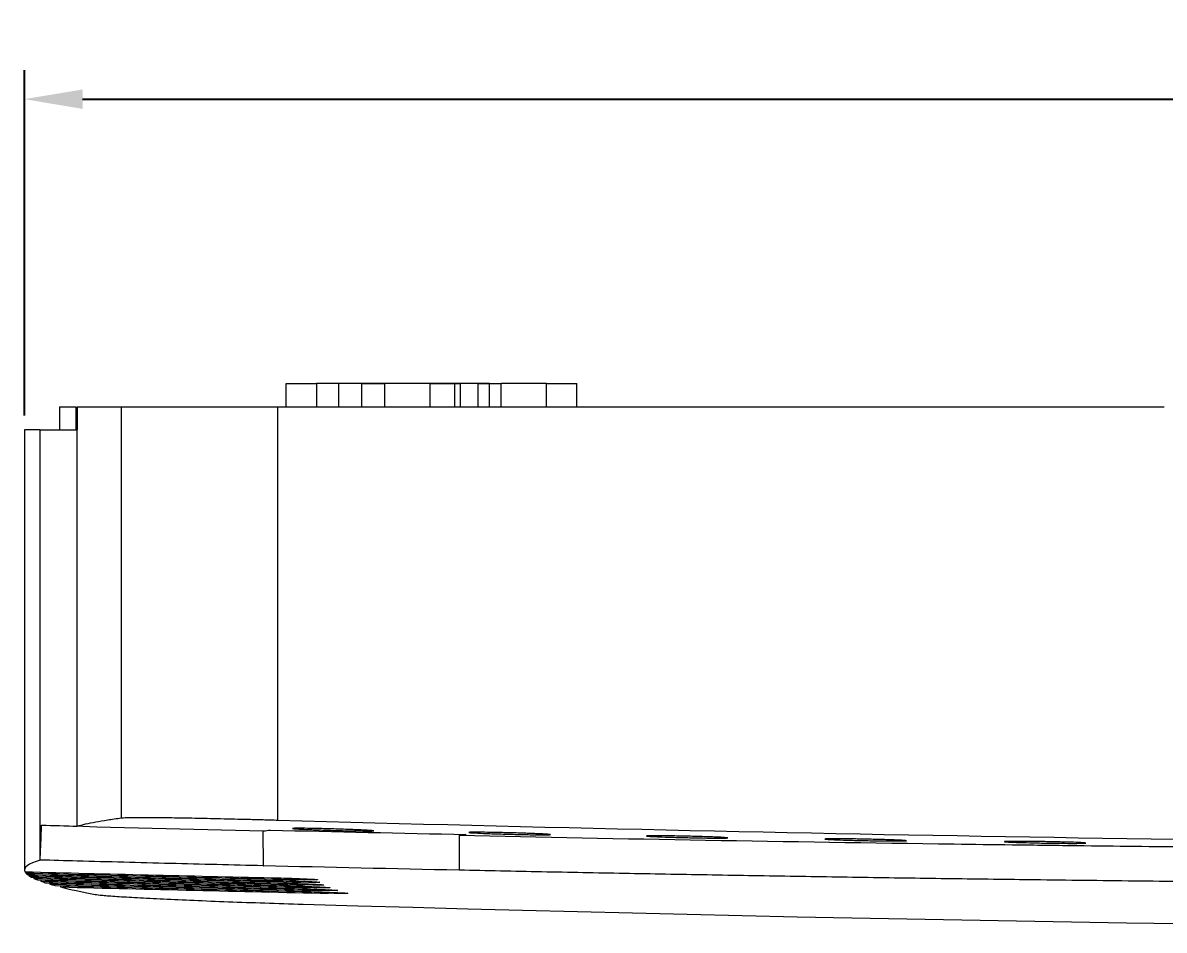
# Model space of a CAD drawing. Header units: inches. Extents: x 2104 to 4068, y 410 to 1569.
# Drawn here: x 2160.58 to 2209.65, y 559.06 to 598.06 of the extents above; entities that cross this region are included whole.
import ezdxf

# ---------------------------------------------------------------- set-up
doc = ezdxf.new("R2010")
doc.units = ezdxf.units.IN
doc.styles.add('SLDTEXTSTYLE2', font='TXT', dxfattribs={"width": 0.6, "bigfont": 'bigfont'})
doc.dimstyles.new('5', dxfattribs={"dimtxt": 5, "dimasz": 2.5, "dimexe": 1.25, "dimexo": 0.625, "dimtad": 0, "dimzin": 12, "dimtxsty": 'SLDTEXTSTYLE2', "dimcen": 2.5, "dimclrd": 3, "dimclre": 3, "dimclrt": 256, "dimadec": 0, "dimazin": 0, "dimtfac": 1, "dimtmove": 0, "dimatfit": 3, "dimfxl": 1, "dimarcsym": 0})

# ---------------------------------------------------------------- blocks, each defined once
blk = doc.blocks.new('*D64')
at = {"color": 3, "lineweight": -2}
for p, q in [((2160.652, 581.187), (2160.652, 596.032)), ((2335.652, 581.187), (2335.652, 596.032)), ((2163.152, 594.782), (2244.027, 594.782)), ((2333.152, 594.782), (2252.277, 594.782))]:
    blk.add_line(p, q, dxfattribs=at)
at = {"color": 3}
for points in [[(2163.152, 595.198), (2163.152, 594.365), (2160.652, 594.782)], [(2333.152, 595.198), (2333.152, 594.365), (2335.652, 594.782)]]:
    blk.add_solid(points, dxfattribs=at)
at = {"layer": 'Defpoints', "color": 0}
for p in [(2335.652, 594.782), (2160.652, 580.562), (2335.652, 580.562)]:
    blk.add_point(p, dxfattribs=at)
at = {"insert": (2248.152, 594.782), "char_height": 5, "attachment_point": 5, "style": 'SLDTEXTSTYLE2'}
blk.add_mtext('175', dxfattribs=at)

msp = doc.modelspace()

# ---------------------------------------------------------------- linework, layer by layer
at = {"color": 7, "linetype": 'Continuous', "lineweight": 15}
for p, q in [((2171.902, 581.562), (2171.902, 582.562)), ((2171.902, 582.562), (2173.202, 582.562)), ((2173.202, 582.562), (2173.202, 581.562)), ((2175.152, 582.562), (2173.202, 582.562)), ((2174.152, 582.562), (2174.152, 581.562)), ((2179.152, 582.562), (2174.152, 582.562)), ((2175.152, 582.562), (2176.152, 582.562)), ((2175.152, 581.562), (2175.152, 582.562)), ((2176.152, 581.562), (2176.152, 582.562)), ((2178.101, 582.562), (2176.152, 582.562)), ((2178.101, 581.562), (2178.101, 582.562)), ((2178.101, 582.562), (2179.402, 582.562)), ((2179.152, 581.562), (2179.152, 582.562)), ((2180.652, 582.562), (2179.152, 582.562)), ((2179.402, 581.562), (2179.402, 582.562)), ((2180.152, 582.562), (2179.402, 582.562)), ((2180.152, 581.562), (2180.152, 582.562)), ((2180.152, 582.562), (2181.152, 582.562)), ((2180.652, 581.562), (2180.652, 582.562)), ((2181.152, 581.562), (2181.152, 582.562)), ((2183.101, 582.562), (2181.152, 582.562)), ((2183.101, 581.562), (2183.101, 582.562)), ((2183.101, 582.562), (2184.402, 582.562)), ((2184.402, 581.562), (2184.402, 582.562)), ((2162.152, 581.562), (2162.152, 580.562)), ((2162.152, 581.562), (2162.867, 581.562)), ((2162.152, 581.562), (2162.152, 580.562)), ((2162.152, 581.562), (2162.867, 581.562)), ((2162.867, 581.562), (2162.867, 580.562)), ((2162.867, 581.562), (2162.867, 580.562)), ((2162.922, 581.562), (2162.922, 580.562)), ((2162.922, 581.562), (2162.922, 580.562)), ((2164.818, 563.889), (2164.818, 581.562)), ((2164.818, 563.889), (2164.818, 581.562)), ((2171.552, 563.795), (2171.552, 581.562)), ((2171.552, 563.795), (2171.552, 581.562)), ((2160.652, 580.562), (2160.652, 561.648)), ((2161.334, 580.562), (2160.652, 580.562)), ((2160.652, 580.562), (2160.652, 561.648)), ((2161.334, 580.562), (2160.652, 580.562)), ((2161.334, 562.076), (2161.334, 580.562)), ((2161.334, 580.562), (2162.867, 580.562)), ((2161.334, 562.076), (2161.334, 580.562)), ((2161.334, 580.562), (2162.867, 580.562)), ((2162.867, 580.562), (2162.922, 580.562)), ((2162.867, 580.562), (2162.922, 580.562)), ((2162.922, 563.534), (2162.922, 580.562)), ((2162.922, 563.534), (2162.922, 580.562)), ((2170.927, 561.829), (2170.922, 563.33)), ((2170.927, 561.829), (2170.922, 563.33)), ((2179.339, 563.181), (2179.339, 563.139)), ((2179.339, 563.181), (2179.339, 563.139)), ((2179.339, 563.139), (2179.344, 561.639)), ((2179.339, 563.139), (2179.339, 561.638)), ((2179.339, 563.139), (2179.344, 561.639)), ((2179.339, 563.139), (2179.339, 561.638)), ((2160.708, 561.573), (2160.708, 561.519)), ((2160.708, 561.573), (2160.708, 561.519)), ((2160.844, 561.458), (2160.844, 561.405)), ((2160.844, 561.458), (2160.844, 561.405)), ((2170.922, 561.829), (2170.927, 561.829)), ((2170.922, 561.829), (2170.927, 561.829)), ((2179.339, 561.638), (2179.344, 561.639)), ((2179.339, 561.638), (2179.344, 561.639)), ((2161.061, 561.341), (2161.061, 561.287)), ((2161.061, 561.341), (2161.061, 561.287)), ((2161.359, 561.221), (2161.359, 561.168)), ((2161.359, 561.221), (2161.359, 561.168)), ((2161.738, 561.099), (2161.738, 561.045)), ((2161.738, 561.099), (2161.738, 561.045)), ((2162.198, 560.974), (2162.198, 560.92)), ((2162.198, 560.974), (2162.198, 560.92))]:
    msp.add_line(p, q, dxfattribs=at)
at = {"color": 7, "linetype": 'Continuous', "lineweight": 15, "flags": 128}
msp.add_lwpolyline([(2161.334, 562.076), (2161.347, 562.451), (2161.367, 563.013), (2161.388, 563.576)], dxfattribs=at)
msp.add_lwpolyline([(2161.334, 562.076), (2161.347, 562.451), (2161.367, 563.013), (2161.388, 563.576)], dxfattribs=at)
at = {"color": 7, "linetype": 'Continuous', "lineweight": 15}
msp.add_arc((2248.152, 3111.896), 2552.833, 268.304764, 271.695236, dxfattribs=at)
msp.add_arc((2248.152, 3111.896), 2552.833, 268.304764, 271.695236, dxfattribs=at)
for centre, major_axis, ratio, start_param, end_param in [((1879.798, 3111.896), (2591.122, 0), 0.989844, 4.824981, 4.825099), ((1879.798, 3111.896), (2591.122, 0), 0.989844, 4.824981, 4.825099), ((1879.631, 3111.896), (2592.292, 0), 0.989844, 4.828263, 4.828381), ((1879.631, 3111.896), (2592.292, 0), 0.989844, 4.828263, 4.828381), ((2227.975, 3111.896), (2551.29, 0), 0.999969, 4.686006, 4.690163), ((2227.975, 3111.896), (2551.29, 0), 0.999969, 4.686006, 4.690163), ((2227.975, 3111.896), (2551.343, 0), 0.999969, 4.686021, 4.690617), ((2227.975, 3111.896), (2551.343, 0), 0.999969, 4.686021, 4.690617), ((2227.974, 3111.896), (2551.401, 0), 0.999969, 4.686045, 4.690203), ((2227.974, 3111.896), (2551.401, 0), 0.999969, 4.686045, 4.690203), ((2227.974, 3111.896), (2551.454, 0), 0.999969, 4.686075, 4.690656), ((2227.974, 3111.896), (2551.454, 0), 0.999969, 4.686075, 4.690656), ((2227.973, 3111.896), (2551.512, 0), 0.999969, 4.686116, 4.690274), ((2227.973, 3111.896), (2551.512, 0), 0.999969, 4.686116, 4.690274), ((2227.973, 3111.896), (2551.566, 0), 0.999969, 4.686162, 4.690727), ((2227.973, 3111.896), (2551.566, 0), 0.999969, 4.686162, 4.690727), ((2227.972, 3111.896), (2551.624, 0), 0.999969, 4.68622, 4.690377), ((2227.972, 3111.896), (2551.624, 0), 0.999969, 4.68622, 4.690377), ((2227.972, 3111.896), (2551.677, 0), 0.999969, 4.68628, 4.69083), ((2227.972, 3111.896), (2551.677, 0), 0.999969, 4.68628, 4.69083), ((2227.971, 3111.896), (2551.736, 0), 0.999969, 4.686355, 4.690512), ((2227.971, 3111.896), (2551.736, 0), 0.999969, 4.686355, 4.690512), ((2227.971, 3111.896), (2551.79, 0), 0.999969, 4.68643, 4.690966), ((2227.971, 3111.896), (2551.79, 0), 0.999969, 4.68643, 4.690966), ((2227.971, 3111.896), (2551.849, 0), 0.999969, 4.686522, 4.690679), ((2227.971, 3111.896), (2551.849, 0), 0.999969, 4.686522, 4.690679), ((2227.97, 3111.896), (2551.903, 0), 0.999969, 4.686612, 4.691132), ((2227.97, 3111.896), (2551.903, 0), 0.999969, 4.686612, 4.691132)]:
    msp.add_ellipse(centre, major_axis=major_axis, ratio=ratio, start_param=start_param, end_param=end_param, dxfattribs=at)
for points, knots in [([(2162.922, 581.562), (2162.958, 581.562), (2163.03, 581.562), (2163.149, 581.562), (2163.277, 581.562), (2163.415, 581.562), (2163.563, 581.562), (2163.745, 581.562), (2163.965, 581.562), (2164.23, 581.562), (2164.512, 581.562), (2164.716, 581.562), (2164.818, 581.562)], [0, 0, 0, 0, 0.081617, 0.163918, 0.246906, 0.330581, 0.414945, 0.500001, 0.624818, 0.749981, 0.874983, 1, 1, 1, 1]), ([(2162.922, 581.562), (2162.958, 581.562), (2163.03, 581.562), (2163.149, 581.562), (2163.277, 581.562), (2163.415, 581.562), (2163.563, 581.562), (2163.745, 581.562), (2163.965, 581.562), (2164.23, 581.562), (2164.512, 581.562), (2164.716, 581.562), (2164.818, 581.562)], [0, 0, 0, 0, 0.081617, 0.163918, 0.246906, 0.330581, 0.414945, 0.500001, 0.624818, 0.749981, 0.874983, 1, 1, 1, 1]), ([(2164.818, 581.562), (2164.836, 581.562), (2164.866, 581.562), (2164.929, 581.562), (2165.008, 581.562), (2165.14, 581.562), (2165.349, 581.562), (2165.718, 581.562), (2166.245, 581.562), (2167.01, 581.562), (2167.95, 581.562), (2168.882, 581.562), (2169.673, 581.562), (2170.183, 581.562), (2170.598, 581.562), (2170.902, 581.562), (2171.221, 581.562), (2171.434, 581.562), (2171.552, 581.562)], [0, 0, 0, 0, 0.040197, 0.07167, 0.107227, 0.142806, 0.214282, 0.28594, 0.392828, 0.499781, 0.62476, 0.749731, 0.812288, 0.874898, 0.905876, 0.937233, 0.965462, 1, 1, 1, 1]), ([(2164.818, 581.562), (2164.836, 581.562), (2164.866, 581.562), (2164.929, 581.562), (2165.008, 581.562), (2165.14, 581.562), (2165.349, 581.562), (2165.718, 581.562), (2166.245, 581.562), (2167.01, 581.562), (2167.95, 581.562), (2168.882, 581.562), (2169.673, 581.562), (2170.183, 581.562), (2170.598, 581.562), (2170.902, 581.562), (2171.221, 581.562), (2171.434, 581.562), (2171.552, 581.562)], [0, 0, 0, 0, 0.040197, 0.07167, 0.107227, 0.142806, 0.214282, 0.28594, 0.392828, 0.499781, 0.62476, 0.749731, 0.812288, 0.874898, 0.905876, 0.937233, 0.965462, 1, 1, 1, 1]), ([(2171.552, 581.562), (2172.458, 581.562), (2174.27, 581.562), (2176.989, 581.562), (2179.708, 581.562), (2182.428, 581.562), (2185.149, 581.562), (2187.869, 581.562), (2190.591, 581.562), (2193.312, 581.562), (2196.034, 581.562), (2198.757, 581.562), (2201.48, 581.562), (2204.203, 581.562), (2206.927, 581.562), (2208.744, 581.562), (2209.652, 581.562)], [0, 0, 0, 0, 0.07148, 0.142949, 0.214407, 0.285856, 0.357295, 0.428727, 0.500152, 0.571571, 0.642984, 0.714393, 0.785798, 0.8572, 0.928601, 1, 1, 1, 1]), ([(2162.922, 563.534), (2163.136, 563.597), (2163.405, 563.657), (2163.88, 563.746), (2164.05, 563.775), (2164.324, 563.818), (2164.418, 563.833), (2164.614, 563.861), (2164.716, 563.875), (2164.818, 563.889)], [0, 0, 0, 0, 0.5, 0.5, 0.75, 0.75, 0.875, 0.875, 1, 1, 1, 1]), ([(2162.922, 563.534), (2163.136, 563.597), (2163.405, 563.657), (2163.88, 563.746), (2164.05, 563.775), (2164.324, 563.818), (2164.418, 563.833), (2164.614, 563.861), (2164.716, 563.875), (2164.818, 563.889)], [0, 0, 0, 0, 0.5, 0.5, 0.75, 0.75, 0.875, 0.875, 1, 1, 1, 1]), ([(2164.818, 563.889), (2164.844, 563.892), (2164.871, 563.895), (2164.952, 563.9), (2165.001, 563.902), (2165.174, 563.907), (2165.324, 563.909), (2165.882, 563.911), (2166.376, 563.907), (2167.294, 563.894), (2167.624, 563.889), (2168.323, 563.875), (2168.693, 563.867), (2169.475, 563.849), (2169.878, 563.84), (2170.495, 563.824), (2170.703, 563.818), (2171.124, 563.807), (2171.337, 563.801), (2171.552, 563.795)], [0, 0, 0, 0, 0.0625, 0.0625, 0.125, 0.125, 0.25, 0.25, 0.5, 0.5, 0.625, 0.625, 0.75, 0.75, 0.875, 0.875, 0.9375, 0.9375, 1, 1, 1, 1]), ([(2164.818, 563.889), (2164.844, 563.892), (2164.871, 563.895), (2164.952, 563.9), (2165.001, 563.902), (2165.174, 563.907), (2165.324, 563.909), (2165.882, 563.911), (2166.376, 563.907), (2167.294, 563.894), (2167.624, 563.889), (2168.323, 563.875), (2168.693, 563.867), (2169.475, 563.849), (2169.878, 563.84), (2170.495, 563.824), (2170.703, 563.818), (2171.124, 563.807), (2171.337, 563.801), (2171.552, 563.795)], [0, 0, 0, 0, 0.0625, 0.0625, 0.125, 0.125, 0.25, 0.25, 0.5, 0.5, 0.625, 0.625, 0.75, 0.75, 0.875, 0.875, 0.9375, 0.9375, 1, 1, 1, 1]), ([(2171.552, 563.795), (2193.795, 563.164), (2216.039, 562.808), (2260.53, 562.646), (2282.778, 562.839), (2305.026, 563.308)], [0, 0, 0, 0, 0.5, 0.5, 1, 1, 1, 1]), ([(2171.552, 563.795), (2193.795, 563.164), (2216.039, 562.808), (2260.53, 562.646), (2282.778, 562.839), (2305.026, 563.308)], [0, 0, 0, 0, 0.5, 0.5, 1, 1, 1, 1]), ([(2172.452, 563.409), (2172.39, 563.412), (2172.337, 563.415), (2172.253, 563.422), (2172.221, 563.425), (2172.18, 563.43), (2172.171, 563.432), (2172.174, 563.436), (2172.187, 563.438), (2172.259, 563.441), (2172.353, 563.442), (2172.612, 563.441), (2172.78, 563.439), (2173.068, 563.434), (2173.171, 563.432), (2173.384, 563.427), (2173.494, 563.424), (2173.719, 563.418), (2173.835, 563.415), (2174.063, 563.408), (2174.177, 563.405), (2174.402, 563.397), (2174.511, 563.394), (2174.721, 563.386), (2174.822, 563.382), (2175.011, 563.374), (2175.098, 563.371), (2175.257, 563.363), (2175.33, 563.36), (2175.516, 563.349), (2175.602, 563.343), (2175.685, 563.333), (2175.681, 563.329), (2175.61, 563.325), (2175.574, 563.324), (2175.483, 563.323), (2175.428, 563.323), (2175.298, 563.323), (2175.223, 563.324), (2175.059, 563.326), (2174.97, 563.327), (2174.679, 563.332), (2174.464, 563.337), (2174.125, 563.346), (2174.011, 563.349), (2173.783, 563.355), (2173.667, 563.359), (2173.332, 563.37), (2173.117, 563.378), (2172.742, 563.394), (2172.578, 563.401), (2172.452, 563.409)], [0, 0, 0, 0, 0.03125, 0.03125, 0.0625, 0.0625, 0.09375, 0.09375, 0.125, 0.125, 0.1875, 0.1875, 0.25, 0.25, 0.28125, 0.28125, 0.3125, 0.3125, 0.34375, 0.34375, 0.375, 0.375, 0.40625, 0.40625, 0.4375, 0.4375, 0.46875, 0.46875, 0.5, 0.5, 0.5625, 0.5625, 0.625, 0.625, 0.65625, 0.65625, 0.6875, 0.6875, 0.71875, 0.71875, 0.75, 0.75, 0.8125, 0.8125, 0.84375, 0.84375, 0.875, 0.875, 0.9375, 0.9375, 1, 1, 1, 1]), ([(2172.452, 563.409), (2172.39, 563.412), (2172.337, 563.415), (2172.253, 563.422), (2172.221, 563.425), (2172.18, 563.43), (2172.171, 563.432), (2172.174, 563.436), (2172.187, 563.438), (2172.259, 563.441), (2172.353, 563.442), (2172.612, 563.441), (2172.78, 563.439), (2173.068, 563.434), (2173.171, 563.432), (2173.384, 563.427), (2173.494, 563.424), (2173.719, 563.418), (2173.835, 563.415), (2174.063, 563.408), (2174.177, 563.405), (2174.402, 563.397), (2174.511, 563.394), (2174.721, 563.386), (2174.822, 563.382), (2175.011, 563.374), (2175.098, 563.371), (2175.257, 563.363), (2175.33, 563.36), (2175.516, 563.349), (2175.602, 563.343), (2175.685, 563.333), (2175.681, 563.329), (2175.61, 563.325), (2175.574, 563.324), (2175.483, 563.323), (2175.428, 563.323), (2175.298, 563.323), (2175.223, 563.324), (2175.059, 563.326), (2174.97, 563.327), (2174.679, 563.332), (2174.464, 563.337), (2174.125, 563.346), (2174.011, 563.349), (2173.783, 563.355), (2173.667, 563.359), (2173.332, 563.37), (2173.117, 563.378), (2172.742, 563.394), (2172.578, 563.401), (2172.452, 563.409)], [0, 0, 0, 0, 0.03125, 0.03125, 0.0625, 0.0625, 0.09375, 0.09375, 0.125, 0.125, 0.1875, 0.1875, 0.25, 0.25, 0.28125, 0.28125, 0.3125, 0.3125, 0.34375, 0.34375, 0.375, 0.375, 0.40625, 0.40625, 0.4375, 0.4375, 0.46875, 0.46875, 0.5, 0.5, 0.5625, 0.5625, 0.625, 0.625, 0.65625, 0.65625, 0.6875, 0.6875, 0.71875, 0.71875, 0.75, 0.75, 0.8125, 0.8125, 0.84375, 0.84375, 0.875, 0.875, 0.9375, 0.9375, 1, 1, 1, 1]), ([(2179.339, 563.139), (2186.378, 562.99), (2193.472, 562.866), (2201.45, 562.757), (2202.28, 562.746), (2203.526, 562.73), (2203.942, 562.725), (2204.566, 562.717), (2204.77, 562.714), (2205.183, 562.709), (2205.389, 562.707), (2207.247, 562.685), (2208.9, 562.666), (2213.866, 562.615), (2217.185, 562.587), (2222.313, 562.553), (2224.116, 562.542), (2225.922, 562.534)], [0.5911681, 0.5911681, 0.5911681, 0.5911681, 0.7258688, 0.7258688, 0.7414938, 0.7414938, 0.7493063, 0.7493063, 0.7532126, 0.7532126, 0.7571188, 0.7571188, 0.7883688, 0.7883688, 0.8508687, 0.8508687, 0.8846998, 0.8846998, 0.8846998, 0.8846998]), ([(2179.339, 563.139), (2186.378, 562.99), (2193.472, 562.866), (2201.45, 562.757), (2202.28, 562.746), (2203.526, 562.73), (2203.942, 562.725), (2204.566, 562.717), (2204.77, 562.714), (2205.183, 562.709), (2205.389, 562.707), (2207.247, 562.685), (2208.9, 562.666), (2213.866, 562.615), (2217.185, 562.587), (2222.313, 562.553), (2224.116, 562.542), (2225.922, 562.534)], [0.5911681, 0.5911681, 0.5911681, 0.5911681, 0.7258688, 0.7258688, 0.7414938, 0.7414938, 0.7493063, 0.7493063, 0.7532126, 0.7532126, 0.7571188, 0.7571188, 0.7883688, 0.7883688, 0.8508687, 0.8508687, 0.8846998, 0.8846998, 0.8846998, 0.8846998]), ([(2180.042, 563.239), (2179.979, 563.242), (2179.927, 563.245), (2179.843, 563.251), (2179.811, 563.254), (2179.77, 563.259), (2179.761, 563.261), (2179.764, 563.265), (2179.778, 563.267), (2179.85, 563.271), (2179.943, 563.272), (2180.203, 563.271), (2180.371, 563.27), (2180.659, 563.265), (2180.763, 563.264), (2180.975, 563.259), (2181.085, 563.257), (2181.31, 563.252), (2181.426, 563.249), (2181.654, 563.243), (2181.768, 563.24), (2181.994, 563.233), (2182.103, 563.23), (2182.312, 563.223), (2182.413, 563.219), (2182.602, 563.212), (2182.689, 563.208), (2182.848, 563.201), (2182.921, 563.198), (2183.106, 563.188), (2183.193, 563.182), (2183.275, 563.172), (2183.271, 563.168), (2183.2, 563.164), (2183.164, 563.163), (2183.073, 563.162), (2183.018, 563.162), (2182.888, 563.162), (2182.813, 563.162), (2182.649, 563.163), (2182.559, 563.164), (2182.269, 563.169), (2182.053, 563.173), (2181.714, 563.181), (2181.601, 563.183), (2181.372, 563.189), (2181.256, 563.193), (2180.921, 563.203), (2180.706, 563.21), (2180.331, 563.224), (2180.167, 563.232), (2180.042, 563.239)], [0, 0, 0, 0, 0.03125, 0.03125, 0.0625, 0.0625, 0.09375, 0.09375, 0.125, 0.125, 0.1875, 0.1875, 0.25, 0.25, 0.28125, 0.28125, 0.3125, 0.3125, 0.34375, 0.34375, 0.375, 0.375, 0.40625, 0.40625, 0.4375, 0.4375, 0.46875, 0.46875, 0.5, 0.5, 0.5625, 0.5625, 0.625, 0.625, 0.65625, 0.65625, 0.6875, 0.6875, 0.71875, 0.71875, 0.75, 0.75, 0.8125, 0.8125, 0.84375, 0.84375, 0.875, 0.875, 0.9375, 0.9375, 1, 1, 1, 1]), ([(2180.042, 563.239), (2179.979, 563.242), (2179.927, 563.245), (2179.843, 563.251), (2179.811, 563.254), (2179.77, 563.259), (2179.761, 563.261), (2179.764, 563.265), (2179.778, 563.267), (2179.85, 563.271), (2179.943, 563.272), (2180.203, 563.271), (2180.371, 563.27), (2180.659, 563.265), (2180.763, 563.264), (2180.975, 563.259), (2181.085, 563.257), (2181.31, 563.252), (2181.426, 563.249), (2181.654, 563.243), (2181.768, 563.24), (2181.994, 563.233), (2182.103, 563.23), (2182.312, 563.223), (2182.413, 563.219), (2182.602, 563.212), (2182.689, 563.208), (2182.848, 563.201), (2182.921, 563.198), (2183.106, 563.188), (2183.193, 563.182), (2183.275, 563.172), (2183.271, 563.168), (2183.2, 563.164), (2183.164, 563.163), (2183.073, 563.162), (2183.018, 563.162), (2182.888, 563.162), (2182.813, 563.162), (2182.649, 563.163), (2182.559, 563.164), (2182.269, 563.169), (2182.053, 563.173), (2181.714, 563.181), (2181.601, 563.183), (2181.372, 563.189), (2181.256, 563.193), (2180.921, 563.203), (2180.706, 563.21), (2180.331, 563.224), (2180.167, 563.232), (2180.042, 563.239)], [0, 0, 0, 0, 0.03125, 0.03125, 0.0625, 0.0625, 0.09375, 0.09375, 0.125, 0.125, 0.1875, 0.1875, 0.25, 0.25, 0.28125, 0.28125, 0.3125, 0.3125, 0.34375, 0.34375, 0.375, 0.375, 0.40625, 0.40625, 0.4375, 0.4375, 0.46875, 0.46875, 0.5, 0.5, 0.5625, 0.5625, 0.625, 0.625, 0.65625, 0.65625, 0.6875, 0.6875, 0.71875, 0.71875, 0.75, 0.75, 0.8125, 0.8125, 0.84375, 0.84375, 0.875, 0.875, 0.9375, 0.9375, 1, 1, 1, 1]), ([(2187.924, 563.076), (2187.841, 563.08), (2187.768, 563.083), (2187.639, 563.089), (2187.583, 563.093), (2187.492, 563.098), (2187.457, 563.101), (2187.41, 563.106), (2187.397, 563.108), (2187.392, 563.115), (2187.435, 563.118), (2187.604, 563.121), (2187.732, 563.121), (2187.971, 563.12), (2188.06, 563.119), (2188.248, 563.117), (2188.348, 563.116), (2188.559, 563.112), (2188.669, 563.11), (2188.893, 563.106), (2189.006, 563.104), (2189.237, 563.098), (2189.351, 563.095), (2189.575, 563.09), (2189.687, 563.086), (2189.9, 563.08), (2190.001, 563.077), (2190.193, 563.07), (2190.284, 563.067), (2190.529, 563.057), (2190.662, 563.051), (2190.843, 563.04), (2190.892, 563.034), (2190.897, 563.028), (2190.887, 563.027), (2190.845, 563.024), (2190.814, 563.022), (2190.729, 563.02), (2190.676, 563.02), (2190.552, 563.019), (2190.48, 563.019), (2190.239, 563.021), (2190.048, 563.023), (2189.732, 563.027), (2189.623, 563.029), (2189.399, 563.034), (2189.284, 563.036), (2188.941, 563.044), (2188.71, 563.05), (2188.287, 563.063), (2188.09, 563.07), (2187.924, 563.076)], [0, 0, 0, 0, 0.03125, 0.03125, 0.0625, 0.0625, 0.09375, 0.09375, 0.125, 0.125, 0.1875, 0.1875, 0.25, 0.25, 0.28125, 0.28125, 0.3125, 0.3125, 0.34375, 0.34375, 0.375, 0.375, 0.40625, 0.40625, 0.4375, 0.4375, 0.46875, 0.46875, 0.5, 0.5, 0.5625, 0.5625, 0.625, 0.625, 0.65625, 0.65625, 0.6875, 0.6875, 0.71875, 0.71875, 0.75, 0.75, 0.8125, 0.8125, 0.84375, 0.84375, 0.875, 0.875, 0.9375, 0.9375, 1, 1, 1, 1]), ([(2187.924, 563.076), (2187.841, 563.08), (2187.768, 563.083), (2187.639, 563.089), (2187.583, 563.093), (2187.492, 563.098), (2187.457, 563.101), (2187.41, 563.106), (2187.397, 563.108), (2187.392, 563.115), (2187.435, 563.118), (2187.604, 563.121), (2187.732, 563.121), (2187.971, 563.12), (2188.06, 563.119), (2188.248, 563.117), (2188.348, 563.116), (2188.559, 563.112), (2188.669, 563.11), (2188.893, 563.106), (2189.006, 563.104), (2189.237, 563.098), (2189.351, 563.095), (2189.575, 563.09), (2189.687, 563.086), (2189.9, 563.08), (2190.001, 563.077), (2190.193, 563.07), (2190.284, 563.067), (2190.529, 563.057), (2190.662, 563.051), (2190.843, 563.04), (2190.892, 563.034), (2190.897, 563.028), (2190.887, 563.027), (2190.845, 563.024), (2190.814, 563.022), (2190.729, 563.02), (2190.676, 563.02), (2190.552, 563.019), (2190.48, 563.019), (2190.239, 563.021), (2190.048, 563.023), (2189.732, 563.027), (2189.623, 563.029), (2189.399, 563.034), (2189.284, 563.036), (2188.941, 563.044), (2188.71, 563.05), (2188.287, 563.063), (2188.09, 563.07), (2187.924, 563.076)], [0, 0, 0, 0, 0.03125, 0.03125, 0.0625, 0.0625, 0.09375, 0.09375, 0.125, 0.125, 0.1875, 0.1875, 0.25, 0.25, 0.28125, 0.28125, 0.3125, 0.3125, 0.34375, 0.34375, 0.375, 0.375, 0.40625, 0.40625, 0.4375, 0.4375, 0.46875, 0.46875, 0.5, 0.5, 0.5625, 0.5625, 0.625, 0.625, 0.65625, 0.65625, 0.6875, 0.6875, 0.71875, 0.71875, 0.75, 0.75, 0.8125, 0.8125, 0.84375, 0.84375, 0.875, 0.875, 0.9375, 0.9375, 1, 1, 1, 1]), ([(2195.596, 562.946), (2195.513, 562.949), (2195.44, 562.952), (2195.311, 562.958), (2195.255, 562.961), (2195.165, 562.967), (2195.131, 562.969), (2195.083, 562.974), (2195.071, 562.977), (2195.067, 562.983), (2195.11, 562.986), (2195.28, 562.99), (2195.408, 562.99), (2195.647, 562.99), (2195.737, 562.989), (2195.926, 562.988), (2196.025, 562.987), (2196.236, 562.984), (2196.347, 562.982), (2196.57, 562.978), (2196.684, 562.976), (2196.915, 562.972), (2197.029, 562.969), (2197.253, 562.964), (2197.364, 562.961), (2197.577, 562.956), (2197.678, 562.953), (2197.87, 562.947), (2197.961, 562.944), (2198.206, 562.935), (2198.338, 562.929), (2198.518, 562.918), (2198.566, 562.913), (2198.571, 562.907), (2198.561, 562.905), (2198.519, 562.902), (2198.487, 562.901), (2198.402, 562.899), (2198.348, 562.898), (2198.224, 562.897), (2198.152, 562.897), (2197.91, 562.897), (2197.719, 562.899), (2197.402, 562.903), (2197.294, 562.904), (2197.07, 562.908), (2196.954, 562.91), (2196.611, 562.917), (2196.381, 562.922), (2195.958, 562.934), (2195.761, 562.94), (2195.596, 562.946)], [0, 0, 0, 0, 0.03125, 0.03125, 0.0625, 0.0625, 0.09375, 0.09375, 0.125, 0.125, 0.1875, 0.1875, 0.25, 0.25, 0.28125, 0.28125, 0.3125, 0.3125, 0.34375, 0.34375, 0.375, 0.375, 0.40625, 0.40625, 0.4375, 0.4375, 0.46875, 0.46875, 0.5, 0.5, 0.5625, 0.5625, 0.625, 0.625, 0.65625, 0.65625, 0.6875, 0.6875, 0.71875, 0.71875, 0.75, 0.75, 0.8125, 0.8125, 0.84375, 0.84375, 0.875, 0.875, 0.9375, 0.9375, 1, 1, 1, 1]), ([(2195.596, 562.946), (2195.513, 562.949), (2195.44, 562.952), (2195.311, 562.958), (2195.255, 562.961), (2195.165, 562.967), (2195.131, 562.969), (2195.083, 562.974), (2195.071, 562.977), (2195.067, 562.983), (2195.11, 562.986), (2195.28, 562.99), (2195.408, 562.99), (2195.647, 562.99), (2195.737, 562.989), (2195.926, 562.988), (2196.025, 562.987), (2196.236, 562.984), (2196.347, 562.982), (2196.57, 562.978), (2196.684, 562.976), (2196.915, 562.972), (2197.029, 562.969), (2197.253, 562.964), (2197.364, 562.961), (2197.577, 562.956), (2197.678, 562.953), (2197.87, 562.947), (2197.961, 562.944), (2198.206, 562.935), (2198.338, 562.929), (2198.518, 562.918), (2198.566, 562.913), (2198.571, 562.907), (2198.561, 562.905), (2198.519, 562.902), (2198.487, 562.901), (2198.402, 562.899), (2198.348, 562.898), (2198.224, 562.897), (2198.152, 562.897), (2197.91, 562.897), (2197.719, 562.899), (2197.402, 562.903), (2197.294, 562.904), (2197.07, 562.908), (2196.954, 562.91), (2196.611, 562.917), (2196.381, 562.922), (2195.958, 562.934), (2195.761, 562.94), (2195.596, 562.946)], [0, 0, 0, 0, 0.03125, 0.03125, 0.0625, 0.0625, 0.09375, 0.09375, 0.125, 0.125, 0.1875, 0.1875, 0.25, 0.25, 0.28125, 0.28125, 0.3125, 0.3125, 0.34375, 0.34375, 0.375, 0.375, 0.40625, 0.40625, 0.4375, 0.4375, 0.46875, 0.46875, 0.5, 0.5, 0.5625, 0.5625, 0.625, 0.625, 0.65625, 0.65625, 0.6875, 0.6875, 0.71875, 0.71875, 0.75, 0.75, 0.8125, 0.8125, 0.84375, 0.84375, 0.875, 0.875, 0.9375, 0.9375, 1, 1, 1, 1]), ([(2203.304, 562.836), (2203.222, 562.839), (2203.149, 562.842), (2203.02, 562.847), (2202.965, 562.85), (2202.875, 562.855), (2202.841, 562.858), (2202.794, 562.863), (2202.782, 562.865), (2202.779, 562.871), (2202.823, 562.874), (2202.994, 562.879), (2203.122, 562.88), (2203.362, 562.88), (2203.451, 562.879), (2203.641, 562.878), (2203.741, 562.878), (2203.952, 562.876), (2204.063, 562.874), (2204.286, 562.871), (2204.399, 562.869), (2204.63, 562.866), (2204.745, 562.863), (2204.969, 562.859), (2205.08, 562.856), (2205.293, 562.851), (2205.394, 562.849), (2205.585, 562.843), (2205.676, 562.841), (2205.92, 562.832), (2206.052, 562.827), (2206.231, 562.816), (2206.279, 562.812), (2206.282, 562.806), (2206.272, 562.804), (2206.229, 562.801), (2206.197, 562.799), (2206.111, 562.797), (2206.057, 562.796), (2205.932, 562.795), (2205.861, 562.794), (2205.619, 562.794), (2205.427, 562.795), (2205.11, 562.798), (2205.001, 562.799), (2204.777, 562.802), (2204.661, 562.804), (2204.319, 562.81), (2204.088, 562.814), (2203.665, 562.825), (2203.469, 562.83), (2203.304, 562.836)], [0, 0, 0, 0, 0.03125, 0.03125, 0.0625, 0.0625, 0.09375, 0.09375, 0.125, 0.125, 0.1875, 0.1875, 0.25, 0.25, 0.28125, 0.28125, 0.3125, 0.3125, 0.34375, 0.34375, 0.375, 0.375, 0.40625, 0.40625, 0.4375, 0.4375, 0.46875, 0.46875, 0.5, 0.5, 0.5625, 0.5625, 0.625, 0.625, 0.65625, 0.65625, 0.6875, 0.6875, 0.71875, 0.71875, 0.75, 0.75, 0.8125, 0.8125, 0.84375, 0.84375, 0.875, 0.875, 0.9375, 0.9375, 1, 1, 1, 1]), ([(2203.304, 562.836), (2203.222, 562.839), (2203.149, 562.842), (2203.02, 562.847), (2202.965, 562.85), (2202.875, 562.855), (2202.841, 562.858), (2202.794, 562.863), (2202.782, 562.865), (2202.779, 562.871), (2202.823, 562.874), (2202.994, 562.879), (2203.122, 562.88), (2203.362, 562.88), (2203.451, 562.879), (2203.641, 562.878), (2203.741, 562.878), (2203.952, 562.876), (2204.063, 562.874), (2204.286, 562.871), (2204.399, 562.869), (2204.63, 562.866), (2204.745, 562.863), (2204.969, 562.859), (2205.08, 562.856), (2205.293, 562.851), (2205.394, 562.849), (2205.585, 562.843), (2205.676, 562.841), (2205.92, 562.832), (2206.052, 562.827), (2206.231, 562.816), (2206.279, 562.812), (2206.282, 562.806), (2206.272, 562.804), (2206.229, 562.801), (2206.197, 562.799), (2206.111, 562.797), (2206.057, 562.796), (2205.932, 562.795), (2205.861, 562.794), (2205.619, 562.794), (2205.427, 562.795), (2205.11, 562.798), (2205.001, 562.799), (2204.777, 562.802), (2204.661, 562.804), (2204.319, 562.81), (2204.088, 562.814), (2203.665, 562.825), (2203.469, 562.83), (2203.304, 562.836)], [0, 0, 0, 0, 0.03125, 0.03125, 0.0625, 0.0625, 0.09375, 0.09375, 0.125, 0.125, 0.1875, 0.1875, 0.25, 0.25, 0.28125, 0.28125, 0.3125, 0.3125, 0.34375, 0.34375, 0.375, 0.375, 0.40625, 0.40625, 0.4375, 0.4375, 0.46875, 0.46875, 0.5, 0.5, 0.5625, 0.5625, 0.625, 0.625, 0.65625, 0.65625, 0.6875, 0.6875, 0.71875, 0.71875, 0.75, 0.75, 0.8125, 0.8125, 0.84375, 0.84375, 0.875, 0.875, 0.9375, 0.9375, 1, 1, 1, 1]), ([(2170.927, 561.829), (2170.258, 561.845), (2168.92, 561.878), (2166.918, 561.928), (2164.918, 561.98), (2163.587, 562.015), (2162.922, 562.033)], [0, 0, 0, 0, 0.249933, 0.499907, 0.749927, 1, 1, 1, 1]), ([(2170.927, 561.829), (2170.258, 561.845), (2168.92, 561.878), (2166.918, 561.928), (2164.918, 561.98), (2163.587, 562.015), (2162.922, 562.033)], [0, 0, 0, 0, 0.249933, 0.499907, 0.749927, 1, 1, 1, 1]), ([(2225.925, 561.034), (2225.202, 561.037), (2223.756, 561.045), (2221.589, 561.058), (2219.424, 561.072), (2217.262, 561.088), (2215.101, 561.106), (2212.944, 561.126), (2210.788, 561.147), (2208.635, 561.169), (2206.484, 561.194), (2203.85, 561.225), (2200.737, 561.266), (2197.148, 561.317), (2193.569, 561.373), (2189.998, 561.433), (2186.437, 561.497), (2182.885, 561.565), (2180.525, 561.614), (2179.344, 561.639)], [0, 0, 0, 0, 0.0459682, 0.0919383, 0.1379111, 0.1838878, 0.2298695, 0.2758571, 0.3218518, 0.3678547, 0.4138666, 0.4598888, 0.5370893, 0.6142676, 0.6914287, 0.7685775, 0.8457189, 0.9228581, 1, 1, 1, 1]), ([(2225.925, 561.034), (2225.202, 561.037), (2223.756, 561.045), (2221.589, 561.058), (2219.424, 561.072), (2217.262, 561.088), (2215.101, 561.106), (2212.944, 561.126), (2210.788, 561.147), (2208.635, 561.169), (2206.484, 561.194), (2203.85, 561.225), (2200.737, 561.266), (2197.148, 561.317), (2193.569, 561.373), (2189.998, 561.433), (2186.437, 561.497), (2182.885, 561.565), (2180.525, 561.614), (2179.344, 561.639)], [0, 0, 0, 0, 0.0459682, 0.0919383, 0.1379111, 0.1838878, 0.2298695, 0.2758571, 0.3218518, 0.3678547, 0.4138666, 0.4598888, 0.5370893, 0.6142676, 0.6914287, 0.7685775, 0.8457189, 0.9228581, 1, 1, 1, 1]), ([(2171.276, 561.316), (2171.444, 561.312), (2171.624, 561.307), (2171.899, 561.299), (2171.99, 561.296), (2172.171, 561.291), (2172.261, 561.287), (2172.517, 561.278), (2172.677, 561.272), (2172.943, 561.259), (2173.052, 561.254), (2173.166, 561.246), (2173.196, 561.243), (2173.237, 561.239), (2173.249, 561.237), (2173.256, 561.234), (2173.25, 561.232), (2173.22, 561.23), (2173.196, 561.229), (2173.099, 561.228), (2173.001, 561.228), (2172.75, 561.23), (2172.6, 561.233), (2172.431, 561.237)], [0, 0, 0, 0, 0.125, 0.125, 0.1875, 0.1875, 0.25, 0.25, 0.375, 0.375, 0.5, 0.5, 0.5625, 0.5625, 0.625, 0.625, 0.6875, 0.6875, 0.75, 0.75, 0.875, 0.875, 1, 1, 1, 1]), ([(2171.276, 561.316), (2171.444, 561.312), (2171.624, 561.307), (2171.899, 561.299), (2171.99, 561.296), (2172.171, 561.291), (2172.261, 561.287), (2172.517, 561.278), (2172.677, 561.272), (2172.943, 561.259), (2173.052, 561.254), (2173.166, 561.246), (2173.196, 561.243), (2173.237, 561.239), (2173.249, 561.237), (2173.256, 561.234), (2173.25, 561.232), (2173.22, 561.23), (2173.196, 561.229), (2173.099, 561.228), (2173.001, 561.228), (2172.75, 561.23), (2172.6, 561.233), (2172.431, 561.237)], [0, 0, 0, 0, 0.125, 0.125, 0.1875, 0.1875, 0.25, 0.25, 0.375, 0.375, 0.5, 0.5, 0.5625, 0.5625, 0.625, 0.625, 0.6875, 0.6875, 0.75, 0.75, 0.875, 0.875, 1, 1, 1, 1]), ([(2171.372, 561.203), (2171.541, 561.199), (2171.721, 561.194), (2171.996, 561.186), (2172.087, 561.184), (2172.268, 561.178), (2172.358, 561.175), (2172.614, 561.165), (2172.773, 561.159), (2173.04, 561.147), (2173.149, 561.141), (2173.262, 561.133), (2173.292, 561.131), (2173.334, 561.126), (2173.346, 561.124), (2173.352, 561.121), (2173.346, 561.12), (2173.317, 561.117), (2173.293, 561.116), (2173.196, 561.115), (2173.098, 561.115), (2172.847, 561.118), (2172.696, 561.12), (2172.528, 561.124)], [0, 0, 0, 0, 0.125, 0.125, 0.1875, 0.1875, 0.25, 0.25, 0.375, 0.375, 0.5, 0.5, 0.5625, 0.5625, 0.625, 0.625, 0.6875, 0.6875, 0.75, 0.75, 0.875, 0.875, 1, 1, 1, 1]), ([(2171.372, 561.203), (2171.541, 561.199), (2171.721, 561.194), (2171.996, 561.186), (2172.087, 561.184), (2172.268, 561.178), (2172.358, 561.175), (2172.614, 561.165), (2172.773, 561.159), (2173.04, 561.147), (2173.149, 561.141), (2173.262, 561.133), (2173.292, 561.131), (2173.334, 561.126), (2173.346, 561.124), (2173.352, 561.121), (2173.346, 561.12), (2173.317, 561.117), (2173.293, 561.116), (2173.196, 561.115), (2173.098, 561.115), (2172.847, 561.118), (2172.696, 561.12), (2172.528, 561.124)], [0, 0, 0, 0, 0.125, 0.125, 0.1875, 0.1875, 0.25, 0.25, 0.375, 0.375, 0.5, 0.5, 0.5625, 0.5625, 0.625, 0.625, 0.6875, 0.6875, 0.75, 0.75, 0.875, 0.875, 1, 1, 1, 1]), ([(2171.55, 561.088), (2171.719, 561.084), (2171.899, 561.079), (2172.174, 561.071), (2172.265, 561.068), (2172.446, 561.062), (2172.536, 561.059), (2172.792, 561.05), (2172.952, 561.044), (2173.218, 561.031), (2173.327, 561.026), (2173.441, 561.018), (2173.471, 561.015), (2173.512, 561.011), (2173.524, 561.009), (2173.531, 561.006), (2173.524, 561.004), (2173.495, 561.002), (2173.471, 561.001), (2173.374, 561), (2173.276, 561), (2173.025, 561.002), (2172.874, 561.005), (2172.706, 561.009)], [0, 0, 0, 0, 0.125, 0.125, 0.1875, 0.1875, 0.25, 0.25, 0.375, 0.375, 0.5, 0.5, 0.5625, 0.5625, 0.625, 0.625, 0.6875, 0.6875, 0.75, 0.75, 0.875, 0.875, 1, 1, 1, 1]), ([(2171.55, 561.088), (2171.719, 561.084), (2171.899, 561.079), (2172.174, 561.071), (2172.265, 561.068), (2172.446, 561.062), (2172.536, 561.059), (2172.792, 561.05), (2172.952, 561.044), (2173.218, 561.031), (2173.327, 561.026), (2173.441, 561.018), (2173.471, 561.015), (2173.512, 561.011), (2173.524, 561.009), (2173.531, 561.006), (2173.524, 561.004), (2173.495, 561.002), (2173.471, 561.001), (2173.374, 561), (2173.276, 561), (2173.025, 561.002), (2172.874, 561.005), (2172.706, 561.009)], [0, 0, 0, 0, 0.125, 0.125, 0.1875, 0.1875, 0.25, 0.25, 0.375, 0.375, 0.5, 0.5, 0.5625, 0.5625, 0.625, 0.625, 0.6875, 0.6875, 0.75, 0.75, 0.875, 0.875, 1, 1, 1, 1]), ([(2171.81, 560.97), (2171.979, 560.966), (2172.159, 560.961), (2172.434, 560.953), (2172.525, 560.951), (2172.706, 560.945), (2172.796, 560.942), (2173.052, 560.932), (2173.211, 560.926), (2173.478, 560.914), (2173.587, 560.908), (2173.7, 560.9), (2173.73, 560.898), (2173.772, 560.894), (2173.784, 560.892), (2173.79, 560.888), (2173.784, 560.887), (2173.755, 560.885), (2173.731, 560.884), (2173.634, 560.882), (2173.536, 560.882), (2173.285, 560.885), (2173.134, 560.887), (2172.966, 560.891)], [0, 0, 0, 0, 0.125, 0.125, 0.1875, 0.1875, 0.25, 0.25, 0.375, 0.375, 0.5, 0.5, 0.5625, 0.5625, 0.625, 0.625, 0.6875, 0.6875, 0.75, 0.75, 0.875, 0.875, 1, 1, 1, 1]), ([(2171.81, 560.97), (2171.979, 560.966), (2172.159, 560.961), (2172.434, 560.953), (2172.525, 560.951), (2172.706, 560.945), (2172.796, 560.942), (2173.052, 560.932), (2173.211, 560.926), (2173.478, 560.914), (2173.587, 560.908), (2173.7, 560.9), (2173.73, 560.898), (2173.772, 560.894), (2173.784, 560.892), (2173.79, 560.888), (2173.784, 560.887), (2173.755, 560.885), (2173.731, 560.884), (2173.634, 560.882), (2173.536, 560.882), (2173.285, 560.885), (2173.134, 560.887), (2172.966, 560.891)], [0, 0, 0, 0, 0.125, 0.125, 0.1875, 0.1875, 0.25, 0.25, 0.375, 0.375, 0.5, 0.5, 0.5625, 0.5625, 0.625, 0.625, 0.6875, 0.6875, 0.75, 0.75, 0.875, 0.875, 1, 1, 1, 1]), ([(2163.687, 560.6), (2163.749, 560.588), (2163.86, 560.575), (2164.096, 560.554), (2164.187, 560.546), (2164.392, 560.531), (2164.508, 560.522), (2164.886, 560.497), (2165.179, 560.48), (2165.679, 560.452), (2165.856, 560.443), (2166.23, 560.424), (2166.428, 560.414), (2167.04, 560.385), (2167.477, 560.365), (2168.408, 560.326), (2168.907, 560.306), (2169.928, 560.268), (2170.451, 560.249), (2171.526, 560.213), (2172.079, 560.196), (2172.631, 560.18)], [0, 0, 0, 0, 0.125, 0.125, 0.1875, 0.1875, 0.25, 0.25, 0.375, 0.375, 0.4375, 0.4375, 0.5, 0.5, 0.625, 0.625, 0.75, 0.75, 0.875, 0.875, 1, 1, 1, 1]), ([(2163.687, 560.6), (2163.749, 560.588), (2163.86, 560.575), (2164.096, 560.554), (2164.187, 560.546), (2164.392, 560.531), (2164.508, 560.522), (2164.886, 560.497), (2165.179, 560.48), (2165.679, 560.452), (2165.856, 560.443), (2166.23, 560.424), (2166.428, 560.414), (2167.04, 560.385), (2167.477, 560.365), (2168.408, 560.326), (2168.907, 560.306), (2169.928, 560.268), (2170.451, 560.249), (2171.526, 560.213), (2172.079, 560.196), (2172.631, 560.18)], [0, 0, 0, 0, 0.125, 0.125, 0.1875, 0.1875, 0.25, 0.25, 0.375, 0.375, 0.4375, 0.4375, 0.5, 0.5, 0.625, 0.625, 0.75, 0.75, 0.875, 0.875, 1, 1, 1, 1]), ([(2172.151, 560.85), (2172.32, 560.846), (2172.5, 560.842), (2172.775, 560.834), (2172.866, 560.831), (2173.047, 560.825), (2173.137, 560.822), (2173.393, 560.813), (2173.553, 560.806), (2173.819, 560.794), (2173.928, 560.788), (2174.042, 560.781), (2174.072, 560.778), (2174.113, 560.774), (2174.125, 560.772), (2174.132, 560.769), (2174.126, 560.767), (2174.096, 560.765), (2174.072, 560.764), (2173.975, 560.762), (2173.877, 560.762), (2173.626, 560.765), (2173.476, 560.768), (2173.307, 560.771)], [0, 0, 0, 0, 0.125, 0.125, 0.1875, 0.1875, 0.25, 0.25, 0.375, 0.375, 0.5, 0.5, 0.5625, 0.5625, 0.625, 0.625, 0.6875, 0.6875, 0.75, 0.75, 0.875, 0.875, 1, 1, 1, 1]), ([(2172.151, 560.85), (2172.32, 560.846), (2172.5, 560.842), (2172.775, 560.834), (2172.866, 560.831), (2173.047, 560.825), (2173.137, 560.822), (2173.393, 560.813), (2173.553, 560.806), (2173.819, 560.794), (2173.928, 560.788), (2174.042, 560.781), (2174.072, 560.778), (2174.113, 560.774), (2174.125, 560.772), (2174.132, 560.769), (2174.126, 560.767), (2174.096, 560.765), (2174.072, 560.764), (2173.975, 560.762), (2173.877, 560.762), (2173.626, 560.765), (2173.476, 560.768), (2173.307, 560.771)], [0, 0, 0, 0, 0.125, 0.125, 0.1875, 0.1875, 0.25, 0.25, 0.375, 0.375, 0.5, 0.5, 0.5625, 0.5625, 0.625, 0.625, 0.6875, 0.6875, 0.75, 0.75, 0.875, 0.875, 1, 1, 1, 1]), ([(2172.574, 560.728), (2172.743, 560.724), (2172.923, 560.719), (2173.198, 560.711), (2173.289, 560.709), (2173.47, 560.703), (2173.56, 560.7), (2173.816, 560.691), (2173.975, 560.684), (2174.242, 560.672), (2174.351, 560.666), (2174.464, 560.659), (2174.494, 560.656), (2174.536, 560.652), (2174.548, 560.65), (2174.554, 560.647), (2174.548, 560.645), (2174.519, 560.643), (2174.495, 560.642), (2174.398, 560.64), (2174.3, 560.64), (2174.049, 560.643), (2173.898, 560.645), (2173.73, 560.649)], [0, 0, 0, 0, 0.125, 0.125, 0.1875, 0.1875, 0.25, 0.25, 0.375, 0.375, 0.5, 0.5, 0.5625, 0.5625, 0.625, 0.625, 0.6875, 0.6875, 0.75, 0.75, 0.875, 0.875, 1, 1, 1, 1]), ([(2172.574, 560.728), (2172.743, 560.724), (2172.923, 560.719), (2173.198, 560.711), (2173.289, 560.709), (2173.47, 560.703), (2173.56, 560.7), (2173.816, 560.691), (2173.975, 560.684), (2174.242, 560.672), (2174.351, 560.666), (2174.464, 560.659), (2174.494, 560.656), (2174.536, 560.652), (2174.548, 560.65), (2174.554, 560.647), (2174.548, 560.645), (2174.519, 560.643), (2174.495, 560.642), (2174.398, 560.64), (2174.3, 560.64), (2174.049, 560.643), (2173.898, 560.645), (2173.73, 560.649)], [0, 0, 0, 0, 0.125, 0.125, 0.1875, 0.1875, 0.25, 0.25, 0.375, 0.375, 0.5, 0.5, 0.5625, 0.5625, 0.625, 0.625, 0.6875, 0.6875, 0.75, 0.75, 0.875, 0.875, 1, 1, 1, 1])]:
    msp.add_open_spline(points, degree=3, knots=knots, dxfattribs=at)
for points in [[(2161.385, 563.575), (2164.552, 563.488), (2167.731, 563.406), (2170.922, 563.33)], [(2161.385, 563.575), (2164.552, 563.488), (2167.731, 563.406), (2170.922, 563.33)], [(2161.388, 563.576), (2161.899, 563.562), (2162.411, 563.548), (2162.922, 563.534)], [(2161.388, 563.576), (2161.899, 563.562), (2162.411, 563.548), (2162.922, 563.534)], [(2171.226, 563.364), (2174.023, 563.297), (2176.829, 563.233), (2179.644, 563.174)], [(2171.226, 563.364), (2174.023, 563.297), (2176.829, 563.233), (2179.644, 563.174)], [(2161.334, 562.076), (2160.803, 561.919), (2160.582, 561.752), (2160.671, 561.574)], [(2161.334, 562.076), (2160.803, 561.919), (2160.582, 561.752), (2160.671, 561.574)], [(2162.922, 562.033), (2162.392, 562.047), (2161.863, 562.062), (2161.334, 562.076)], [(2162.922, 562.033), (2162.392, 562.047), (2161.863, 562.062), (2161.334, 562.076)], [(2160.708, 561.519), (2160.724, 561.499), (2160.744, 561.48), (2160.768, 561.46)], [(2160.708, 561.519), (2160.724, 561.499), (2160.744, 561.48), (2160.768, 561.46)], [(2160.844, 561.405), (2160.874, 561.385), (2160.908, 561.364), (2160.946, 561.344)], [(2160.844, 561.405), (2160.874, 561.385), (2160.908, 561.364), (2160.946, 561.344)], [(2179.339, 561.638), (2176.524, 561.698), (2173.718, 561.761), (2170.922, 561.829)], [(2179.339, 561.638), (2176.524, 561.698), (2173.718, 561.761), (2170.922, 561.829)], [(2161.061, 561.287), (2161.105, 561.267), (2161.154, 561.246), (2161.206, 561.225)], [(2161.061, 561.287), (2161.105, 561.267), (2161.154, 561.246), (2161.206, 561.225)], [(2161.359, 561.168), (2161.418, 561.147), (2161.481, 561.125), (2161.547, 561.104)], [(2161.359, 561.168), (2161.418, 561.147), (2161.481, 561.125), (2161.547, 561.104)], [(2161.738, 561.045), (2161.811, 561.024), (2161.889, 561.002), (2161.97, 560.98)], [(2161.738, 561.045), (2161.811, 561.024), (2161.889, 561.002), (2161.97, 560.98)], [(2162.198, 560.92), (2162.611, 560.816), (2163.107, 560.709), (2163.687, 560.6)], [(2162.198, 560.92), (2162.611, 560.816), (2163.107, 560.709), (2163.687, 560.6)]]:
    msp.add_open_spline(points, degree=3, dxfattribs=at)

# ---------------------------------------------------------------- dimensions: what is measured, and where the dimension line sits
dim = msp.add_linear_dim(base=(2335.652, 594.782), p1=(2160.652, 580.562), p2=(2335.652, 580.562), dimstyle='5')
dim.commit()
dim.dimension.update_dxf_attribs({"geometry": '*D64', "text_midpoint": (2248.152, 594.782)})

doc.saveas('drawing.dxf')
